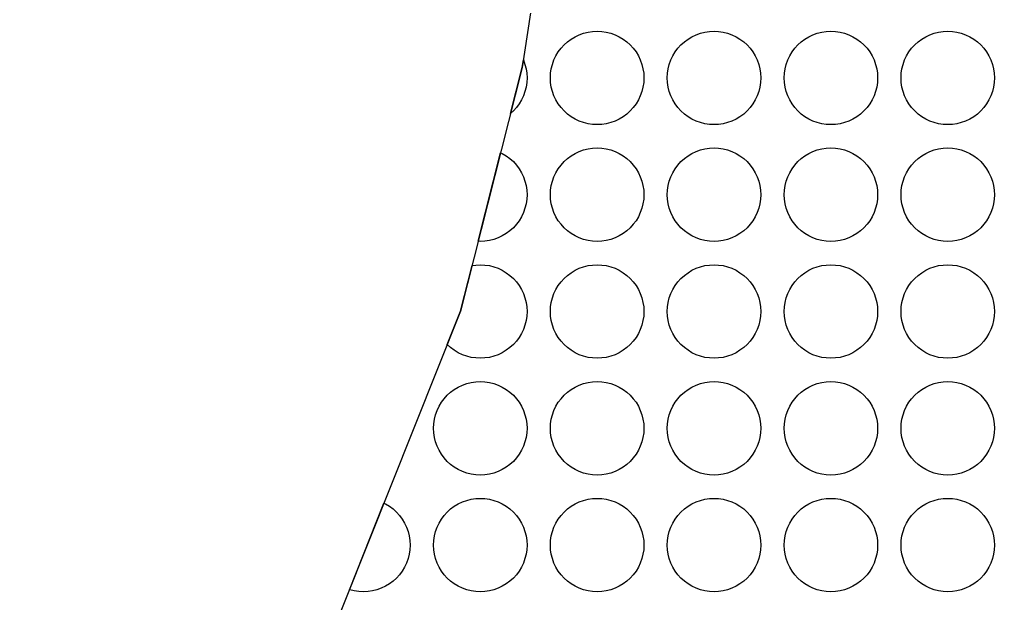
# Model space of a CAD drawing. Header units: millimetres. Extents: x 13 to 146, y -291 to -195.
# Drawn here: x 29.11 to 49.97, y -231.34 to -218.84 of the extents above; entities that cross this region are included whole.
import ezdxf

# ---------------------------------------------------------------- set-up
doc = ezdxf.new("R2010")
doc.units = ezdxf.units.MM
doc.layers.add('background', color=7, linetype='Continuous')
doc.layers.add('outline_2', color=3, linetype='Continuous')

msp = doc.modelspace()

# ---------------------------------------------------------------- linework, layer by layer
at = {"layer": 'background'}
for points in [[(42.466, -220.091), (42.461, -220.189), (42.446, -220.286), (42.422, -220.381), (42.389, -220.474), (42.347, -220.562), (42.297, -220.647), (42.239, -220.725), (42.173, -220.798), (42.1, -220.864), (42.021, -220.922), (41.937, -220.973), (41.848, -221.015), (41.756, -221.048), (41.661, -221.072), (41.564, -221.086), (41.466, -221.091), (41.368, -221.086), (41.27, -221.072), (41.175, -221.048), (41.083, -221.015), (40.994, -220.973), (40.91, -220.922), (40.831, -220.864), (40.758, -220.798), (40.693, -220.725), (40.634, -220.647), (40.584, -220.562), (40.542, -220.474), (40.509, -220.381), (40.485, -220.286), (40.47, -220.189), (40.466, -220.091), (40.47, -219.993), (40.485, -219.896), (40.509, -219.801), (40.542, -219.708), (40.584, -219.62), (40.634, -219.535), (40.693, -219.457), (40.758, -219.384), (40.831, -219.318), (40.91, -219.26), (40.994, -219.209), (41.083, -219.167), (41.175, -219.134), (41.27, -219.11), (41.368, -219.096), (41.466, -219.091), (41.564, -219.096), (41.661, -219.11), (41.756, -219.134), (41.848, -219.167), (41.937, -219.209), (42.021, -219.26), (42.1, -219.318), (42.173, -219.384), (42.239, -219.457), (42.297, -219.535), (42.347, -219.62), (42.389, -219.708), (42.422, -219.801), (42.446, -219.896), (42.461, -219.993)], [(44.966, -220.091), (44.961, -220.189), (44.946, -220.286), (44.922, -220.381), (44.889, -220.474), (44.847, -220.562), (44.797, -220.647), (44.739, -220.725), (44.673, -220.798), (44.6, -220.864), (44.521, -220.922), (44.437, -220.973), (44.348, -221.015), (44.256, -221.048), (44.161, -221.072), (44.064, -221.086), (43.966, -221.091), (43.868, -221.086), (43.77, -221.072), (43.675, -221.048), (43.583, -221.015), (43.494, -220.973), (43.41, -220.922), (43.331, -220.864), (43.258, -220.798), (43.193, -220.725), (43.134, -220.647), (43.084, -220.562), (43.042, -220.474), (43.009, -220.381), (42.985, -220.286), (42.97, -220.189), (42.966, -220.091), (42.97, -219.993), (42.985, -219.896), (43.009, -219.801), (43.042, -219.708), (43.084, -219.62), (43.134, -219.535), (43.193, -219.457), (43.258, -219.384), (43.331, -219.318), (43.41, -219.26), (43.494, -219.209), (43.583, -219.167), (43.675, -219.134), (43.77, -219.11), (43.868, -219.096), (43.966, -219.091), (44.064, -219.096), (44.161, -219.11), (44.256, -219.134), (44.348, -219.167), (44.437, -219.209), (44.521, -219.26), (44.6, -219.318), (44.673, -219.384), (44.739, -219.457), (44.797, -219.535), (44.847, -219.62), (44.889, -219.708), (44.922, -219.801), (44.946, -219.896), (44.961, -219.993)], [(47.466, -220.091), (47.461, -220.189), (47.446, -220.286), (47.422, -220.381), (47.389, -220.474), (47.347, -220.562), (47.297, -220.647), (47.239, -220.725), (47.173, -220.798), (47.1, -220.864), (47.021, -220.922), (46.937, -220.973), (46.848, -221.015), (46.756, -221.048), (46.661, -221.072), (46.564, -221.086), (46.466, -221.091), (46.368, -221.086), (46.27, -221.072), (46.175, -221.048), (46.083, -221.015), (45.994, -220.973), (45.91, -220.922), (45.831, -220.864), (45.758, -220.798), (45.693, -220.725), (45.634, -220.647), (45.584, -220.562), (45.542, -220.474), (45.509, -220.381), (45.485, -220.286), (45.47, -220.189), (45.466, -220.091), (45.47, -219.993), (45.485, -219.896), (45.509, -219.801), (45.542, -219.708), (45.584, -219.62), (45.634, -219.535), (45.693, -219.457), (45.758, -219.384), (45.831, -219.318), (45.91, -219.26), (45.994, -219.209), (46.083, -219.167), (46.175, -219.134), (46.27, -219.11), (46.368, -219.096), (46.466, -219.091), (46.564, -219.096), (46.661, -219.11), (46.756, -219.134), (46.848, -219.167), (46.937, -219.209), (47.021, -219.26), (47.1, -219.318), (47.173, -219.384), (47.239, -219.457), (47.297, -219.535), (47.347, -219.62), (47.389, -219.708), (47.422, -219.801), (47.446, -219.896), (47.461, -219.993)], [(49.966, -220.091), (49.961, -220.189), (49.946, -220.286), (49.922, -220.381), (49.889, -220.474), (49.847, -220.562), (49.797, -220.647), (49.739, -220.725), (49.673, -220.798), (49.6, -220.864), (49.521, -220.922), (49.437, -220.973), (49.348, -221.015), (49.256, -221.048), (49.161, -221.072), (49.064, -221.086), (48.966, -221.091), (48.868, -221.086), (48.77, -221.072), (48.675, -221.048), (48.583, -221.015), (48.494, -220.973), (48.41, -220.922), (48.331, -220.864), (48.258, -220.798), (48.193, -220.725), (48.134, -220.647), (48.084, -220.562), (48.042, -220.474), (48.009, -220.381), (47.985, -220.286), (47.97, -220.189), (47.966, -220.091), (47.97, -219.993), (47.985, -219.896), (48.009, -219.801), (48.042, -219.708), (48.084, -219.62), (48.134, -219.535), (48.193, -219.457), (48.258, -219.384), (48.331, -219.318), (48.41, -219.26), (48.494, -219.209), (48.583, -219.167), (48.675, -219.134), (48.77, -219.11), (48.868, -219.096), (48.966, -219.091), (49.064, -219.096), (49.161, -219.11), (49.256, -219.134), (49.348, -219.167), (49.437, -219.209), (49.521, -219.26), (49.6, -219.318), (49.673, -219.384), (49.739, -219.457), (49.797, -219.535), (49.847, -219.62), (49.889, -219.708), (49.922, -219.801), (49.946, -219.896), (49.961, -219.993)], [(39.861, -219.867), (39.887, -219.702), (39.889, -219.708), (39.922, -219.801), (39.946, -219.896), (39.961, -219.993), (39.966, -220.091), (39.961, -220.189), (39.946, -220.286), (39.922, -220.381), (39.889, -220.474), (39.847, -220.562), (39.797, -220.647), (39.739, -220.725), (39.673, -220.798), (39.613, -220.853)], [(39.401, -221.692), (39.437, -221.709), (39.521, -221.76), (39.6, -221.818), (39.673, -221.884), (39.739, -221.957), (39.797, -222.035), (39.847, -222.12), (39.889, -222.208), (39.922, -222.301), (39.946, -222.396), (39.961, -222.493), (39.966, -222.591), (39.961, -222.689), (39.946, -222.786), (39.922, -222.881), (39.889, -222.974), (39.847, -223.062), (39.797, -223.147), (39.739, -223.225), (39.673, -223.298), (39.6, -223.364), (39.521, -223.422), (39.437, -223.473), (39.348, -223.515), (39.256, -223.548), (39.161, -223.572), (39.064, -223.586), (38.966, -223.591), (38.922, -223.589)], [(42.466, -222.591), (42.461, -222.689), (42.446, -222.786), (42.422, -222.881), (42.389, -222.974), (42.347, -223.062), (42.297, -223.147), (42.239, -223.225), (42.173, -223.298), (42.1, -223.364), (42.021, -223.422), (41.937, -223.473), (41.848, -223.515), (41.756, -223.548), (41.661, -223.572), (41.564, -223.586), (41.466, -223.591), (41.368, -223.586), (41.27, -223.572), (41.175, -223.548), (41.083, -223.515), (40.994, -223.473), (40.91, -223.422), (40.831, -223.364), (40.758, -223.298), (40.693, -223.225), (40.634, -223.147), (40.584, -223.062), (40.542, -222.974), (40.509, -222.881), (40.485, -222.786), (40.47, -222.689), (40.466, -222.591), (40.47, -222.493), (40.485, -222.396), (40.509, -222.301), (40.542, -222.208), (40.584, -222.12), (40.634, -222.035), (40.693, -221.957), (40.758, -221.884), (40.831, -221.818), (40.91, -221.76), (40.994, -221.709), (41.083, -221.667), (41.175, -221.634), (41.27, -221.61), (41.368, -221.596), (41.466, -221.591), (41.564, -221.596), (41.661, -221.61), (41.756, -221.634), (41.848, -221.667), (41.937, -221.709), (42.021, -221.76), (42.1, -221.818), (42.173, -221.884), (42.239, -221.957), (42.297, -222.035), (42.347, -222.12), (42.389, -222.208), (42.422, -222.301), (42.446, -222.396), (42.461, -222.493)], [(44.966, -222.591), (44.961, -222.689), (44.946, -222.786), (44.922, -222.881), (44.889, -222.974), (44.847, -223.062), (44.797, -223.147), (44.739, -223.225), (44.673, -223.298), (44.6, -223.364), (44.521, -223.422), (44.437, -223.473), (44.348, -223.515), (44.256, -223.548), (44.161, -223.572), (44.064, -223.586), (43.966, -223.591), (43.868, -223.586), (43.77, -223.572), (43.675, -223.548), (43.583, -223.515), (43.494, -223.473), (43.41, -223.422), (43.331, -223.364), (43.258, -223.298), (43.193, -223.225), (43.134, -223.147), (43.084, -223.062), (43.042, -222.974), (43.009, -222.881), (42.985, -222.786), (42.97, -222.689), (42.966, -222.591), (42.97, -222.493), (42.985, -222.396), (43.009, -222.301), (43.042, -222.208), (43.084, -222.12), (43.134, -222.035), (43.193, -221.957), (43.258, -221.884), (43.331, -221.818), (43.41, -221.76), (43.494, -221.709), (43.583, -221.667), (43.675, -221.634), (43.77, -221.61), (43.868, -221.596), (43.966, -221.591), (44.064, -221.596), (44.161, -221.61), (44.256, -221.634), (44.348, -221.667), (44.437, -221.709), (44.521, -221.76), (44.6, -221.818), (44.673, -221.884), (44.739, -221.957), (44.797, -222.035), (44.847, -222.12), (44.889, -222.208), (44.922, -222.301), (44.946, -222.396), (44.961, -222.493)], [(47.466, -222.591), (47.461, -222.689), (47.446, -222.786), (47.422, -222.881), (47.389, -222.974), (47.347, -223.062), (47.297, -223.147), (47.239, -223.225), (47.173, -223.298), (47.1, -223.364), (47.021, -223.422), (46.937, -223.473), (46.848, -223.515), (46.756, -223.548), (46.661, -223.572), (46.564, -223.586), (46.466, -223.591), (46.368, -223.586), (46.27, -223.572), (46.175, -223.548), (46.083, -223.515), (45.994, -223.473), (45.91, -223.422), (45.831, -223.364), (45.758, -223.298), (45.693, -223.225), (45.634, -223.147), (45.584, -223.062), (45.542, -222.974), (45.509, -222.881), (45.485, -222.786), (45.47, -222.689), (45.466, -222.591), (45.47, -222.493), (45.485, -222.396), (45.509, -222.301), (45.542, -222.208), (45.584, -222.12), (45.634, -222.035), (45.693, -221.957), (45.758, -221.884), (45.831, -221.818), (45.91, -221.76), (45.994, -221.709), (46.083, -221.667), (46.175, -221.634), (46.27, -221.61), (46.368, -221.596), (46.466, -221.591), (46.564, -221.596), (46.661, -221.61), (46.756, -221.634), (46.848, -221.667), (46.937, -221.709), (47.021, -221.76), (47.1, -221.818), (47.173, -221.884), (47.239, -221.957), (47.297, -222.035), (47.347, -222.12), (47.389, -222.208), (47.422, -222.301), (47.446, -222.396), (47.461, -222.493)], [(49.966, -222.591), (49.961, -222.689), (49.946, -222.786), (49.922, -222.881), (49.889, -222.974), (49.847, -223.062), (49.797, -223.147), (49.739, -223.225), (49.673, -223.298), (49.6, -223.364), (49.521, -223.422), (49.437, -223.473), (49.348, -223.515), (49.256, -223.548), (49.161, -223.572), (49.064, -223.586), (48.966, -223.591), (48.868, -223.586), (48.77, -223.572), (48.675, -223.548), (48.583, -223.515), (48.494, -223.473), (48.41, -223.422), (48.331, -223.364), (48.258, -223.298), (48.193, -223.225), (48.134, -223.147), (48.084, -223.062), (48.042, -222.974), (48.009, -222.881), (47.985, -222.786), (47.97, -222.689), (47.966, -222.591), (47.97, -222.493), (47.985, -222.396), (48.009, -222.301), (48.042, -222.208), (48.084, -222.12), (48.134, -222.035), (48.193, -221.957), (48.258, -221.884), (48.331, -221.818), (48.41, -221.76), (48.494, -221.709), (48.583, -221.667), (48.675, -221.634), (48.77, -221.61), (48.868, -221.596), (48.966, -221.591), (49.064, -221.596), (49.161, -221.61), (49.256, -221.634), (49.348, -221.667), (49.437, -221.709), (49.521, -221.76), (49.6, -221.818), (49.673, -221.884), (49.739, -221.957), (49.797, -222.035), (49.847, -222.12), (49.889, -222.208), (49.922, -222.301), (49.946, -222.396), (49.961, -222.493)], [(38.545, -225.083), (38.791, -224.107), (38.868, -224.096), (38.966, -224.091), (39.064, -224.096), (39.161, -224.11), (39.256, -224.134), (39.348, -224.167), (39.437, -224.209), (39.521, -224.26), (39.6, -224.318), (39.673, -224.384), (39.739, -224.457), (39.797, -224.535), (39.847, -224.62), (39.889, -224.708), (39.922, -224.801), (39.946, -224.896), (39.961, -224.993), (39.966, -225.091), (39.961, -225.189), (39.946, -225.286), (39.922, -225.381), (39.889, -225.474), (39.847, -225.562), (39.797, -225.647), (39.739, -225.725), (39.673, -225.798), (39.6, -225.864), (39.521, -225.922), (39.437, -225.973), (39.348, -226.015), (39.256, -226.048), (39.161, -226.072), (39.064, -226.086), (38.966, -226.091), (38.868, -226.086), (38.77, -226.072), (38.675, -226.048), (38.583, -226.015), (38.494, -225.973), (38.41, -225.922), (38.331, -225.864), (38.26, -225.799)], [(42.466, -225.091), (42.461, -225.189), (42.446, -225.286), (42.422, -225.381), (42.389, -225.474), (42.347, -225.562), (42.297, -225.647), (42.239, -225.725), (42.173, -225.798), (42.1, -225.864), (42.021, -225.922), (41.937, -225.973), (41.848, -226.015), (41.756, -226.048), (41.661, -226.072), (41.564, -226.086), (41.466, -226.091), (41.368, -226.086), (41.27, -226.072), (41.175, -226.048), (41.083, -226.015), (40.994, -225.973), (40.91, -225.922), (40.831, -225.864), (40.758, -225.798), (40.693, -225.725), (40.634, -225.647), (40.584, -225.562), (40.542, -225.474), (40.509, -225.381), (40.485, -225.286), (40.47, -225.189), (40.466, -225.091), (40.47, -224.993), (40.485, -224.896), (40.509, -224.801), (40.542, -224.708), (40.584, -224.62), (40.634, -224.535), (40.693, -224.457), (40.758, -224.384), (40.831, -224.318), (40.91, -224.26), (40.994, -224.209), (41.083, -224.167), (41.175, -224.134), (41.27, -224.11), (41.368, -224.096), (41.466, -224.091), (41.564, -224.096), (41.661, -224.11), (41.756, -224.134), (41.848, -224.167), (41.937, -224.209), (42.021, -224.26), (42.1, -224.318), (42.173, -224.384), (42.239, -224.457), (42.297, -224.535), (42.347, -224.62), (42.389, -224.708), (42.422, -224.801), (42.446, -224.896), (42.461, -224.993)], [(44.966, -225.091), (44.961, -225.189), (44.946, -225.286), (44.922, -225.381), (44.889, -225.474), (44.847, -225.562), (44.797, -225.647), (44.739, -225.725), (44.673, -225.798), (44.6, -225.864), (44.521, -225.922), (44.437, -225.973), (44.348, -226.015), (44.256, -226.048), (44.161, -226.072), (44.064, -226.086), (43.966, -226.091), (43.868, -226.086), (43.77, -226.072), (43.675, -226.048), (43.583, -226.015), (43.494, -225.973), (43.41, -225.922), (43.331, -225.864), (43.258, -225.798), (43.193, -225.725), (43.134, -225.647), (43.084, -225.562), (43.042, -225.474), (43.009, -225.381), (42.985, -225.286), (42.97, -225.189), (42.966, -225.091), (42.97, -224.993), (42.985, -224.896), (43.009, -224.801), (43.042, -224.708), (43.084, -224.62), (43.134, -224.535), (43.193, -224.457), (43.258, -224.384), (43.331, -224.318), (43.41, -224.26), (43.494, -224.209), (43.583, -224.167), (43.675, -224.134), (43.77, -224.11), (43.868, -224.096), (43.966, -224.091), (44.064, -224.096), (44.161, -224.11), (44.256, -224.134), (44.348, -224.167), (44.437, -224.209), (44.521, -224.26), (44.6, -224.318), (44.673, -224.384), (44.739, -224.457), (44.797, -224.535), (44.847, -224.62), (44.889, -224.708), (44.922, -224.801), (44.946, -224.896), (44.961, -224.993)], [(47.466, -225.091), (47.461, -225.189), (47.446, -225.286), (47.422, -225.381), (47.389, -225.474), (47.347, -225.562), (47.297, -225.647), (47.239, -225.725), (47.173, -225.798), (47.1, -225.864), (47.021, -225.922), (46.937, -225.973), (46.848, -226.015), (46.756, -226.048), (46.661, -226.072), (46.564, -226.086), (46.466, -226.091), (46.368, -226.086), (46.27, -226.072), (46.175, -226.048), (46.083, -226.015), (45.994, -225.973), (45.91, -225.922), (45.831, -225.864), (45.758, -225.798), (45.693, -225.725), (45.634, -225.647), (45.584, -225.562), (45.542, -225.474), (45.509, -225.381), (45.485, -225.286), (45.47, -225.189), (45.466, -225.091), (45.47, -224.993), (45.485, -224.896), (45.509, -224.801), (45.542, -224.708), (45.584, -224.62), (45.634, -224.535), (45.693, -224.457), (45.758, -224.384), (45.831, -224.318), (45.91, -224.26), (45.994, -224.209), (46.083, -224.167), (46.175, -224.134), (46.27, -224.11), (46.368, -224.096), (46.466, -224.091), (46.564, -224.096), (46.661, -224.11), (46.756, -224.134), (46.848, -224.167), (46.937, -224.209), (47.021, -224.26), (47.1, -224.318), (47.173, -224.384), (47.239, -224.457), (47.297, -224.535), (47.347, -224.62), (47.389, -224.708), (47.422, -224.801), (47.446, -224.896), (47.461, -224.993)], [(49.966, -225.091), (49.961, -225.189), (49.946, -225.286), (49.922, -225.381), (49.889, -225.474), (49.847, -225.562), (49.797, -225.647), (49.739, -225.725), (49.673, -225.798), (49.6, -225.864), (49.521, -225.922), (49.437, -225.973), (49.348, -226.015), (49.256, -226.048), (49.161, -226.072), (49.064, -226.086), (48.966, -226.091), (48.868, -226.086), (48.77, -226.072), (48.675, -226.048), (48.583, -226.015), (48.494, -225.973), (48.41, -225.922), (48.331, -225.864), (48.258, -225.798), (48.193, -225.725), (48.134, -225.647), (48.084, -225.562), (48.042, -225.474), (48.009, -225.381), (47.985, -225.286), (47.97, -225.189), (47.966, -225.091), (47.97, -224.993), (47.985, -224.896), (48.009, -224.801), (48.042, -224.708), (48.084, -224.62), (48.134, -224.535), (48.193, -224.457), (48.258, -224.384), (48.331, -224.318), (48.41, -224.26), (48.494, -224.209), (48.583, -224.167), (48.675, -224.134), (48.77, -224.11), (48.868, -224.096), (48.966, -224.091), (49.064, -224.096), (49.161, -224.11), (49.256, -224.134), (49.348, -224.167), (49.437, -224.209), (49.521, -224.26), (49.6, -224.318), (49.673, -224.384), (49.739, -224.457), (49.797, -224.535), (49.847, -224.62), (49.889, -224.708), (49.922, -224.801), (49.946, -224.896), (49.961, -224.993)], [(39.966, -227.591), (39.961, -227.689), (39.946, -227.786), (39.922, -227.881), (39.889, -227.974), (39.847, -228.062), (39.797, -228.147), (39.739, -228.225), (39.673, -228.298), (39.6, -228.364), (39.521, -228.422), (39.437, -228.473), (39.348, -228.515), (39.256, -228.548), (39.161, -228.572), (39.064, -228.586), (38.966, -228.591), (38.868, -228.586), (38.77, -228.572), (38.675, -228.548), (38.583, -228.515), (38.494, -228.473), (38.41, -228.422), (38.331, -228.364), (38.258, -228.298), (38.193, -228.225), (38.134, -228.147), (38.084, -228.062), (38.042, -227.974), (38.009, -227.881), (37.985, -227.786), (37.97, -227.689), (37.966, -227.591), (37.97, -227.493), (37.985, -227.396), (38.009, -227.301), (38.042, -227.208), (38.084, -227.12), (38.134, -227.035), (38.193, -226.957), (38.258, -226.884), (38.331, -226.818), (38.41, -226.76), (38.494, -226.709), (38.583, -226.667), (38.675, -226.634), (38.77, -226.61), (38.868, -226.596), (38.966, -226.591), (39.064, -226.596), (39.161, -226.61), (39.256, -226.634), (39.348, -226.667), (39.437, -226.709), (39.521, -226.76), (39.6, -226.818), (39.673, -226.884), (39.739, -226.957), (39.797, -227.035), (39.847, -227.12), (39.889, -227.208), (39.922, -227.301), (39.946, -227.396), (39.961, -227.493)], [(42.466, -227.591), (42.461, -227.689), (42.446, -227.786), (42.422, -227.881), (42.389, -227.974), (42.347, -228.062), (42.297, -228.147), (42.239, -228.225), (42.173, -228.298), (42.1, -228.364), (42.021, -228.422), (41.937, -228.473), (41.848, -228.515), (41.756, -228.548), (41.661, -228.572), (41.564, -228.586), (41.466, -228.591), (41.368, -228.586), (41.27, -228.572), (41.175, -228.548), (41.083, -228.515), (40.994, -228.473), (40.91, -228.422), (40.831, -228.364), (40.758, -228.298), (40.693, -228.225), (40.634, -228.147), (40.584, -228.062), (40.542, -227.974), (40.509, -227.881), (40.485, -227.786), (40.47, -227.689), (40.466, -227.591), (40.47, -227.493), (40.485, -227.396), (40.509, -227.301), (40.542, -227.208), (40.584, -227.12), (40.634, -227.035), (40.693, -226.957), (40.758, -226.884), (40.831, -226.818), (40.91, -226.76), (40.994, -226.709), (41.083, -226.667), (41.175, -226.634), (41.27, -226.61), (41.368, -226.596), (41.466, -226.591), (41.564, -226.596), (41.661, -226.61), (41.756, -226.634), (41.848, -226.667), (41.937, -226.709), (42.021, -226.76), (42.1, -226.818), (42.173, -226.884), (42.239, -226.957), (42.297, -227.035), (42.347, -227.12), (42.389, -227.208), (42.422, -227.301), (42.446, -227.396), (42.461, -227.493)], [(44.966, -227.591), (44.961, -227.689), (44.946, -227.786), (44.922, -227.881), (44.889, -227.974), (44.847, -228.062), (44.797, -228.147), (44.739, -228.225), (44.673, -228.298), (44.6, -228.364), (44.521, -228.422), (44.437, -228.473), (44.348, -228.515), (44.256, -228.548), (44.161, -228.572), (44.064, -228.586), (43.966, -228.591), (43.868, -228.586), (43.77, -228.572), (43.675, -228.548), (43.583, -228.515), (43.494, -228.473), (43.41, -228.422), (43.331, -228.364), (43.258, -228.298), (43.193, -228.225), (43.134, -228.147), (43.084, -228.062), (43.042, -227.974), (43.009, -227.881), (42.985, -227.786), (42.97, -227.689), (42.966, -227.591), (42.97, -227.493), (42.985, -227.396), (43.009, -227.301), (43.042, -227.208), (43.084, -227.12), (43.134, -227.035), (43.193, -226.957), (43.258, -226.884), (43.331, -226.818), (43.41, -226.76), (43.494, -226.709), (43.583, -226.667), (43.675, -226.634), (43.77, -226.61), (43.868, -226.596), (43.966, -226.591), (44.064, -226.596), (44.161, -226.61), (44.256, -226.634), (44.348, -226.667), (44.437, -226.709), (44.521, -226.76), (44.6, -226.818), (44.673, -226.884), (44.739, -226.957), (44.797, -227.035), (44.847, -227.12), (44.889, -227.208), (44.922, -227.301), (44.946, -227.396), (44.961, -227.493)], [(47.466, -227.591), (47.461, -227.689), (47.446, -227.786), (47.422, -227.881), (47.389, -227.974), (47.347, -228.062), (47.297, -228.147), (47.239, -228.225), (47.173, -228.298), (47.1, -228.364), (47.021, -228.422), (46.937, -228.473), (46.848, -228.515), (46.756, -228.548), (46.661, -228.572), (46.564, -228.586), (46.466, -228.591), (46.368, -228.586), (46.27, -228.572), (46.175, -228.548), (46.083, -228.515), (45.994, -228.473), (45.91, -228.422), (45.831, -228.364), (45.758, -228.298), (45.693, -228.225), (45.634, -228.147), (45.584, -228.062), (45.542, -227.974), (45.509, -227.881), (45.485, -227.786), (45.47, -227.689), (45.466, -227.591), (45.47, -227.493), (45.485, -227.396), (45.509, -227.301), (45.542, -227.208), (45.584, -227.12), (45.634, -227.035), (45.693, -226.957), (45.758, -226.884), (45.831, -226.818), (45.91, -226.76), (45.994, -226.709), (46.083, -226.667), (46.175, -226.634), (46.27, -226.61), (46.368, -226.596), (46.466, -226.591), (46.564, -226.596), (46.661, -226.61), (46.756, -226.634), (46.848, -226.667), (46.937, -226.709), (47.021, -226.76), (47.1, -226.818), (47.173, -226.884), (47.239, -226.957), (47.297, -227.035), (47.347, -227.12), (47.389, -227.208), (47.422, -227.301), (47.446, -227.396), (47.461, -227.493)], [(49.966, -227.591), (49.961, -227.689), (49.946, -227.786), (49.922, -227.881), (49.889, -227.974), (49.847, -228.062), (49.797, -228.147), (49.739, -228.225), (49.673, -228.298), (49.6, -228.364), (49.521, -228.422), (49.437, -228.473), (49.348, -228.515), (49.256, -228.548), (49.161, -228.572), (49.064, -228.586), (48.966, -228.591), (48.868, -228.586), (48.77, -228.572), (48.675, -228.548), (48.583, -228.515), (48.494, -228.473), (48.41, -228.422), (48.331, -228.364), (48.258, -228.298), (48.193, -228.225), (48.134, -228.147), (48.084, -228.062), (48.042, -227.974), (48.009, -227.881), (47.985, -227.786), (47.97, -227.689), (47.966, -227.591), (47.97, -227.493), (47.985, -227.396), (48.009, -227.301), (48.042, -227.208), (48.084, -227.12), (48.134, -227.035), (48.193, -226.957), (48.258, -226.884), (48.331, -226.818), (48.41, -226.76), (48.494, -226.709), (48.583, -226.667), (48.675, -226.634), (48.77, -226.61), (48.868, -226.596), (48.966, -226.591), (49.064, -226.596), (49.161, -226.61), (49.256, -226.634), (49.348, -226.667), (49.437, -226.709), (49.521, -226.76), (49.6, -226.818), (49.673, -226.884), (49.739, -226.957), (49.797, -227.035), (49.847, -227.12), (49.889, -227.208), (49.922, -227.301), (49.946, -227.396), (49.961, -227.493)], [(36.906, -229.194), (36.937, -229.209), (37.021, -229.26), (37.1, -229.318), (37.173, -229.384), (37.239, -229.457), (37.297, -229.535), (37.347, -229.62), (37.389, -229.708), (37.422, -229.801), (37.446, -229.896), (37.461, -229.993), (37.466, -230.091), (37.461, -230.189), (37.446, -230.286), (37.422, -230.381), (37.389, -230.474), (37.347, -230.562), (37.297, -230.647), (37.239, -230.725), (37.173, -230.798), (37.1, -230.864), (37.021, -230.922), (36.937, -230.973), (36.848, -231.015), (36.756, -231.048), (36.661, -231.072), (36.564, -231.086), (36.466, -231.091), (36.368, -231.086), (36.27, -231.072), (36.175, -231.048), (36.168, -231.045)], [(39.966, -230.091), (39.961, -230.189), (39.946, -230.286), (39.922, -230.381), (39.889, -230.474), (39.847, -230.562), (39.797, -230.647), (39.739, -230.725), (39.673, -230.798), (39.6, -230.864), (39.521, -230.922), (39.437, -230.973), (39.348, -231.015), (39.256, -231.048), (39.161, -231.072), (39.064, -231.086), (38.966, -231.091), (38.868, -231.086), (38.77, -231.072), (38.675, -231.048), (38.583, -231.015), (38.494, -230.973), (38.41, -230.922), (38.331, -230.864), (38.258, -230.798), (38.193, -230.725), (38.134, -230.647), (38.084, -230.562), (38.042, -230.474), (38.009, -230.381), (37.985, -230.286), (37.97, -230.189), (37.966, -230.091), (37.97, -229.993), (37.985, -229.896), (38.009, -229.801), (38.042, -229.708), (38.084, -229.62), (38.134, -229.535), (38.193, -229.457), (38.258, -229.384), (38.331, -229.318), (38.41, -229.26), (38.494, -229.209), (38.583, -229.167), (38.675, -229.134), (38.77, -229.11), (38.868, -229.096), (38.966, -229.091), (39.064, -229.096), (39.161, -229.11), (39.256, -229.134), (39.348, -229.167), (39.437, -229.209), (39.521, -229.26), (39.6, -229.318), (39.673, -229.384), (39.739, -229.457), (39.797, -229.535), (39.847, -229.62), (39.889, -229.708), (39.922, -229.801), (39.946, -229.896), (39.961, -229.993)], [(42.466, -230.091), (42.461, -230.189), (42.446, -230.286), (42.422, -230.381), (42.389, -230.474), (42.347, -230.562), (42.297, -230.647), (42.239, -230.725), (42.173, -230.798), (42.1, -230.864), (42.021, -230.922), (41.937, -230.973), (41.848, -231.015), (41.756, -231.048), (41.661, -231.072), (41.564, -231.086), (41.466, -231.091), (41.368, -231.086), (41.27, -231.072), (41.175, -231.048), (41.083, -231.015), (40.994, -230.973), (40.91, -230.922), (40.831, -230.864), (40.758, -230.798), (40.693, -230.725), (40.634, -230.647), (40.584, -230.562), (40.542, -230.474), (40.509, -230.381), (40.485, -230.286), (40.47, -230.189), (40.466, -230.091), (40.47, -229.993), (40.485, -229.896), (40.509, -229.801), (40.542, -229.708), (40.584, -229.62), (40.634, -229.535), (40.693, -229.457), (40.758, -229.384), (40.831, -229.318), (40.91, -229.26), (40.994, -229.209), (41.083, -229.167), (41.175, -229.134), (41.27, -229.11), (41.368, -229.096), (41.466, -229.091), (41.564, -229.096), (41.661, -229.11), (41.756, -229.134), (41.848, -229.167), (41.937, -229.209), (42.021, -229.26), (42.1, -229.318), (42.173, -229.384), (42.239, -229.457), (42.297, -229.535), (42.347, -229.62), (42.389, -229.708), (42.422, -229.801), (42.446, -229.896), (42.461, -229.993)], [(44.966, -230.091), (44.961, -230.189), (44.946, -230.286), (44.922, -230.381), (44.889, -230.474), (44.847, -230.562), (44.797, -230.647), (44.739, -230.725), (44.673, -230.798), (44.6, -230.864), (44.521, -230.922), (44.437, -230.973), (44.348, -231.015), (44.256, -231.048), (44.161, -231.072), (44.064, -231.086), (43.966, -231.091), (43.868, -231.086), (43.77, -231.072), (43.675, -231.048), (43.583, -231.015), (43.494, -230.973), (43.41, -230.922), (43.331, -230.864), (43.258, -230.798), (43.193, -230.725), (43.134, -230.647), (43.084, -230.562), (43.042, -230.474), (43.009, -230.381), (42.985, -230.286), (42.97, -230.189), (42.966, -230.091), (42.97, -229.993), (42.985, -229.896), (43.009, -229.801), (43.042, -229.708), (43.084, -229.62), (43.134, -229.535), (43.193, -229.457), (43.258, -229.384), (43.331, -229.318), (43.41, -229.26), (43.494, -229.209), (43.583, -229.167), (43.675, -229.134), (43.77, -229.11), (43.868, -229.096), (43.966, -229.091), (44.064, -229.096), (44.161, -229.11), (44.256, -229.134), (44.348, -229.167), (44.437, -229.209), (44.521, -229.26), (44.6, -229.318), (44.673, -229.384), (44.739, -229.457), (44.797, -229.535), (44.847, -229.62), (44.889, -229.708), (44.922, -229.801), (44.946, -229.896), (44.961, -229.993)], [(47.466, -230.091), (47.461, -230.189), (47.446, -230.286), (47.422, -230.381), (47.389, -230.474), (47.347, -230.562), (47.297, -230.647), (47.239, -230.725), (47.173, -230.798), (47.1, -230.864), (47.021, -230.922), (46.937, -230.973), (46.848, -231.015), (46.756, -231.048), (46.661, -231.072), (46.564, -231.086), (46.466, -231.091), (46.368, -231.086), (46.27, -231.072), (46.175, -231.048), (46.083, -231.015), (45.994, -230.973), (45.91, -230.922), (45.831, -230.864), (45.758, -230.798), (45.693, -230.725), (45.634, -230.647), (45.584, -230.562), (45.542, -230.474), (45.509, -230.381), (45.485, -230.286), (45.47, -230.189), (45.466, -230.091), (45.47, -229.993), (45.485, -229.896), (45.509, -229.801), (45.542, -229.708), (45.584, -229.62), (45.634, -229.535), (45.693, -229.457), (45.758, -229.384), (45.831, -229.318), (45.91, -229.26), (45.994, -229.209), (46.083, -229.167), (46.175, -229.134), (46.27, -229.11), (46.368, -229.096), (46.466, -229.091), (46.564, -229.096), (46.661, -229.11), (46.756, -229.134), (46.848, -229.167), (46.937, -229.209), (47.021, -229.26), (47.1, -229.318), (47.173, -229.384), (47.239, -229.457), (47.297, -229.535), (47.347, -229.62), (47.389, -229.708), (47.422, -229.801), (47.446, -229.896), (47.461, -229.993)], [(49.966, -230.091), (49.961, -230.189), (49.946, -230.286), (49.922, -230.381), (49.889, -230.474), (49.847, -230.562), (49.797, -230.647), (49.739, -230.725), (49.673, -230.798), (49.6, -230.864), (49.521, -230.922), (49.437, -230.973), (49.348, -231.015), (49.256, -231.048), (49.161, -231.072), (49.064, -231.086), (48.966, -231.091), (48.868, -231.086), (48.77, -231.072), (48.675, -231.048), (48.583, -231.015), (48.494, -230.973), (48.41, -230.922), (48.331, -230.864), (48.258, -230.798), (48.193, -230.725), (48.134, -230.647), (48.084, -230.562), (48.042, -230.474), (48.009, -230.381), (47.985, -230.286), (47.97, -230.189), (47.966, -230.091), (47.97, -229.993), (47.985, -229.896), (48.009, -229.801), (48.042, -229.708), (48.084, -229.62), (48.134, -229.535), (48.193, -229.457), (48.258, -229.384), (48.331, -229.318), (48.41, -229.26), (48.494, -229.209), (48.583, -229.167), (48.675, -229.134), (48.77, -229.11), (48.868, -229.096), (48.966, -229.091), (49.064, -229.096), (49.161, -229.11), (49.256, -229.134), (49.348, -229.167), (49.437, -229.209), (49.521, -229.26), (49.6, -229.318), (49.673, -229.384), (49.739, -229.457), (49.797, -229.535), (49.847, -229.62), (49.889, -229.708), (49.922, -229.801), (49.946, -229.896), (49.961, -229.993)]]:
    msp.add_lwpolyline(points, close=True, dxfattribs=at)
at = {"layer": 'outline_2'}
msp.add_lwpolyline([(40.321, -216.863), (39.861, -219.867), (38.545, -225.083), (29.109, -248.752)], dxfattribs=at)

doc.saveas('drawing.dxf')
